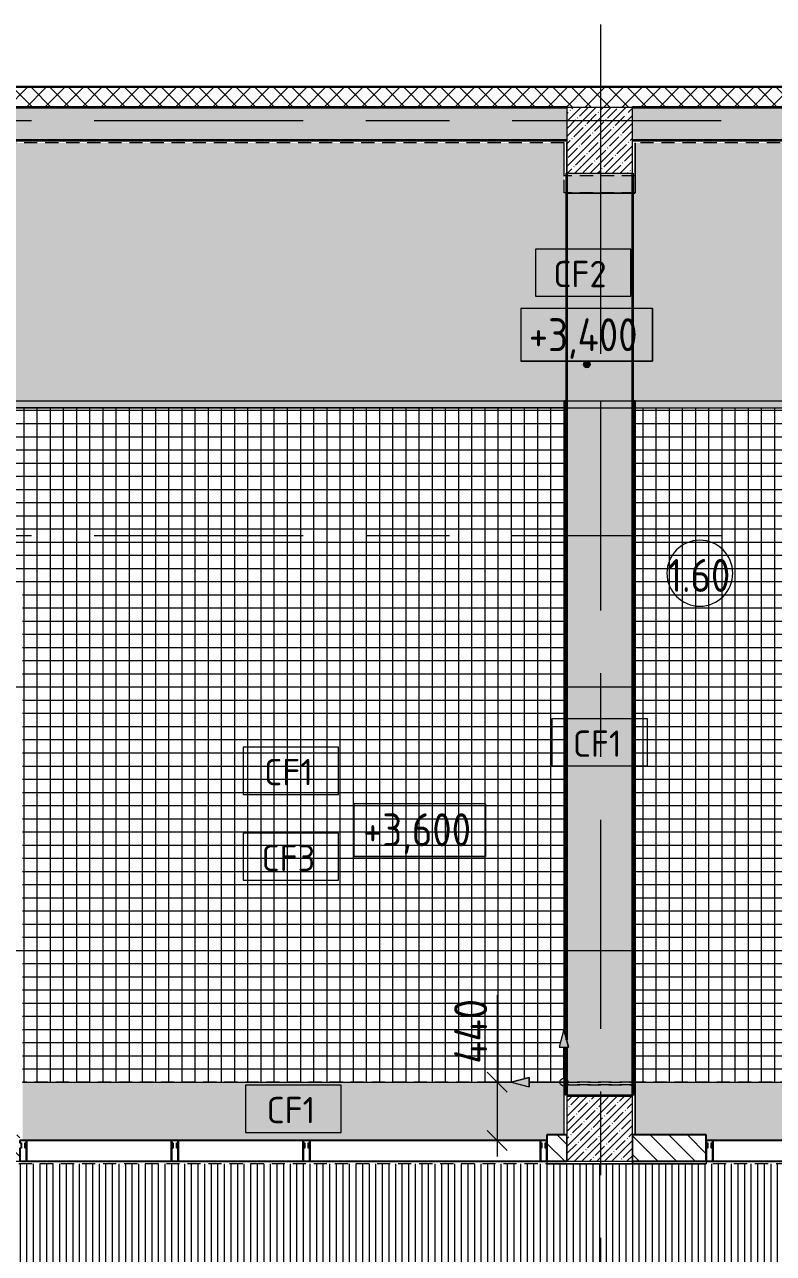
# Model space of a CAD drawing. Header units: millimetres. Extents: x 81676 to 276943, y -8553 to 29000.
# Drawn here: x 101433 to 107120, y 12700 to 22028 of the extents above; entities that cross this region are included whole.
import ezdxf

# ---------------------------------------------------------------- set-up
doc = ezdxf.new("R2010")
doc.units = ezdxf.units.MM
doc.linetypes.add('200_ШТРИХ__ш1_п0_6_', pattern=[160, 100, -60])
doc.linetypes.add('Осевая', pattern=[3175, 635, -476.25, 1587.5, -476.25])
for name, color, linetype, lineweight in [('A-ANNO-DIMS', 7, 'Continuous', 9), ('A-ANNO-DIMS-100', 7, 'Continuous', 9), ('A-AREA-IDEN', 7, 'Continuous', 9), ('A-CLNG-IDEN', 7, 'Continuous', 9), ('A-DETL-GENF', 7, 'Continuous', 9), ('A-DETL-MBND', 7, '200_ШТРИХ__ш1_п0_6_', 9), ('A-DETL-MBND-1', 7, 'Continuous', 9), ('A-FLOR', 7, 'Continuous', 9), ('A-FLOR-1', 7, 'Continuous', 35), ('A-GLAZ-CWMG', 7, 'Continuous', 9), ('A-GLAZ-CWMG-1', 7, 'Continuous', 25), ('A-WALL', 7, 'Continuous', 9), ('G-ANNO-DIMS', 7, 'Continuous', 9), ('I-WALL', 7, 'Continuous', 9), ('S-COLS', 7, 'Continuous', 9), ('Оси', 7, 'Continuous', 9), ('Оси-2', 7, 'Осевая', 9)]:
    doc.layers.add(name, color=color, linetype=linetype, lineweight=lineweight)
for name, color, linetype, lineweight, true_color in [('A-WALL-1', 7, 'Continuous', 35, 0x3c3c3c), ('A-WALL-2', 7, 'Continuous', 25, 0x3c3c3c), ('A-WALL-3', 7, 'Continuous', 13, 0x3c3c3c), ('A-WALL-FNSH-1', 7, 'Continuous', 9, 0x3c3c3c), ('A-WALL-FNSH-2', 7, 'Continuous', 13, 0x3c3c3c)]:
    doc.layers.add(name, color=color, linetype=linetype, lineweight=lineweight, true_color=true_color)
doc.styles.add('GOST Common', font='GOST_Common.ttf', dxfattribs={"width": 0.9, "height": 250})
doc.styles.add('GOST Common_1', font='GOST_Common.ttf', dxfattribs={"height": 200})
doc.styles.add('ISOCPEUR', font='isocpeur.ttf', dxfattribs={"width": 0.9, "height": 250})
doc.dimstyles.new('ISO-2_5_0_9К_БОЛЬШОЙ_округление', dxfattribs={"dimscale": 304.8, "dimtxt": 248.995294, "dimasz": 0.492126, "dimexe": 0.393701, "dimexo": 0, "dimgap": 0, "dimtad": 1, "dimdec": 0, "dimrnd": 10, "dimzin": 0, "dimdsep": 46, "dimtxsty": 'ISOCPEUR', "dimblk1": 'OBLIQUE', "dimblk2": 'OBLIQUE', "dimsah": 1, "dimcen": 0.09, "dimdle": 0.393701, "dimazin": 0, "dimtfac": 1, "dimtdec": 4, "dimtix": 1, "dimtmove": 1, "dimatfit": 3, "dimfxl": 1, "dimtvp": 1, "dimtolj": 1, "dimtzin": 0, "dimarcsym": 2})
pattern_1 = [(45, (0, 0), (-57.024626, 57.024626), []), (45, (57.025, 0), (-57.024626, 57.024626), [100.806, -20.161, 3.353, -16.808])]
pattern_2 = [(0, (0, 0), (121.92, 30.48), [10.058, -81.382, 10.058, -81.382, -487.68]), (0, (0, 0), (121.92, 30.48), [-182.88, 10.058, -172.822, 10.058, -81.382, -213.36]), (0, (0, 0), (121.92, 30.48), [-457.2, 10.058, -50.902, 10.058, -142.342]), (120, (45.72, 15.24), (-87.356454, 90.345817), [10.058, -81.382, 10.058, -81.382, -487.68]), (120, (45.72, 15.24), (-87.356454, 90.345817), [-182.88, 10.058, -172.822, 10.058, -81.382, -213.36]), (120, (45.72, 15.24), (-87.356454, 90.345817), [-457.2, 10.058, -50.902, 10.058, -142.342]), (240, (60.96, 76.2), (-34.563546, -120.825817), [10.058, -81.382, 10.058, -81.382, -487.68]), (240, (60.96, 76.2), (-34.563546, -120.825817), [-182.88, 10.058, -172.822, 10.058, -81.382, -213.36]), (240, (60.96, 76.2), (-34.563546, -120.825817), [-457.2, 10.058, -50.902, 10.058, -142.342])]

# ---------------------------------------------------------------- blocks, each defined once
blk = doc.blocks.new('Прямоугольный импост - Импост структурный с накладкой - 160мм Темный-32352611-План потолков с обозначением видов отделки и геометрии 1 этажа в осях 23_1-33')
at = {"layer": 'A-GLAZ-CWMG-1'}
for p, q in [((101448, 13557), (101448, 13540)), ((102549, 13557), (101448, 13557)), ((101448, 13540), (101448, 13500)), ((102549, 13540), (102549, 13557)), ((102549, 13500), (102549, 13540)), ((101448, 13500), (101448, 13400)), ((102549, 13400), (102549, 13500)), ((101448, 13400), (102549, 13400))]:
    blk.add_line(p, q, dxfattribs=at)
blk = doc.blocks.new('Прямоугольный импост - Импост структурный с накладкой - 160мм Темный-V4-План потолков с обозначением видов отделки и геометрии 1 этажа в осях 23_1-33')
at = {"layer": 'A-GLAZ-CWMG-1'}
for p, q in [((0, 17), (-50, 17)), ((-50, 17), (-50, 0)), ((-50, 0), (-40, 0)), ((-40, 0), (-40, -40)), ((-10, -40), (-10, 0)), ((-10, 0), (0, 0)), ((0, 0), (0, 17)), ((-40, -40), (-50, -40)), ((-50, -40), (-50, -140)), ((0, -40), (-10, -40)), ((0, -140), (0, -40)), ((-50, -140), (0, -140))]:
    blk.add_line(p, q, dxfattribs=at)
blk = doc.blocks.new('Прямоугольный импост - Импост структурный с накладкой - 160мм Темный-32352617-План потолков с обозначением видов отделки и геометрии 1 этажа в осях 23_1-33')
at = {"layer": 'A-GLAZ-CWMG-1'}
for p, q in [((103599, 13557), (103599, 13540)), ((105350, 13557), (103599, 13557)), ((103599, 13540), (103599, 13500)), ((105350, 13540), (105350, 13557)), ((105350, 13500), (105350, 13540)), ((103599, 13500), (103599, 13400)), ((105350, 13400), (105350, 13500)), ((103599, 13400), (105350, 13400))]:
    blk.add_line(p, q, dxfattribs=at)
blk = doc.blocks.new('Прямоугольный импост - Импост структурный с накладкой - 160мм Темный-32352619-План потолков с обозначением видов отделки и геометрии 1 этажа в осях 23_1-33')
at = {"layer": 'A-GLAZ-CWMG-1'}
for p, q in [((102599, 13557), (102599, 13540)), ((103549, 13557), (102599, 13557)), ((102599, 13540), (102599, 13500)), ((103549, 13540), (103549, 13557)), ((103549, 13500), (103549, 13540)), ((102599, 13500), (102599, 13400)), ((103549, 13400), (103549, 13500)), ((102599, 13400), (103549, 13400))]:
    blk.add_line(p, q, dxfattribs=at)
blk = doc.blocks.new('Прямоугольный импост - Импост структурный с накладкой - 160мм Темный-32354017-План потолков с обозначением видов отделки и геометрии 1 этажа в осях 23_1-33')
at = {"layer": 'A-GLAZ-CWMG-1'}
for p, q in [((106660, 13557), (106660, 13540)), ((108409, 13557), (106660, 13557)), ((106660, 13540), (106660, 13500)), ((108409, 13540), (108409, 13557)), ((108409, 13500), (108409, 13540)), ((106660, 13500), (106660, 13400)), ((108409, 13400), (108409, 13500)), ((106660, 13400), (108409, 13400))]:
    blk.add_line(p, q, dxfattribs=at)
blk = doc.blocks.new('BSC_Колонна _Прямоугольная - 500х500-23282986-План потолков с обозначением видов отделки и геометрии 1 этажа в осях 23_1-33')
at = {"layer": 'S-COLS'}
h = blk.add_hatch(dxfattribs=at)
h.set_pattern_fill('FP_14', color=256, style=0, pattern_type=2)
h.set_pattern_definition([(45, (-105800, -21150), (-57.024626, 57.024626), []), (45, (-105742.975, -21150), (-57.024626, 57.024626), [100.806, -20.161, 3.353, -16.808])])
h.paths.add_polyline_path([(-250, -250), (250, -250), (250, 250), (-250, 250)])
for p, q in [((250, 250), (-250, 250)), ((-250, 250), (-250, -250)), ((250, -250), (250, 250)), ((-250, -250), (250, -250))]:
    blk.add_line(p, q, dxfattribs=at)
blk = doc.blocks.new('Прямоугольный импост - Импост структурный с накладкой - 160мм Темный-V10-План потолков с обозначением видов отделки и геометрии 1 этажа в осях 23_1-33')
at = {"layer": 'A-GLAZ-CWMG-1'}
for p, q in [((-50, 0), (-50, 17)), ((-50, 17), (0, 17)), ((-40, 0), (-50, 0)), ((-40, -40), (-40, 0)), ((0, 0), (-10, 0)), ((-10, 0), (-10, -40)), ((0, 17), (0, 0)), ((-50, -140), (-50, -40)), ((-50, -40), (-40, -40)), ((-10, -40), (0, -40)), ((0, -40), (0, -140)), ((0, -140), (-50, -140))]:
    blk.add_line(p, q, dxfattribs=at)
blk = doc.blocks.new('Прямоугольный импост - Импост структурный с накладкой - 160мм Темный-V11-План потолков с обозначением видов отделки и геометрии 1 этажа в осях 23_1-33')
at = {"layer": 'A-GLAZ-CWMG-1'}
for p, q in [((-25, 0), (-25, 17)), ((-25, 17), (25, 17)), ((-15, 0), (-25, 0)), ((-15, -40), (-15, 0)), ((25, 0), (15, 0)), ((15, 0), (15, -40)), ((25, 17), (25, 0)), ((-25, -140), (-25, -40)), ((-25, -40), (-15, -40)), ((15, -40), (25, -40)), ((25, -40), (25, -140)), ((25, -140), (-25, -140))]:
    blk.add_line(p, q, dxfattribs=at)
blk = doc.blocks.new('Начало раскладки_красным - Начало раскладки_красным-26104805-План потолков с обозначением видов отделки и геометрии 1 этажа в осях 23_1-33')
at = {"layer": 'A-DETL-GENF'}
for points in [[(-36.2, 264.8), (36.2, 264.8), (0, 400)], [(-264.8, -36.2), (-264.8, 36.2), (-400, 0)]]:
    blk.add_hatch(color=256, dxfattribs=at).paths.add_polyline_path(points)
for p, q in [((0, 400), (-36.2, 264.8)), ((0, 400), (-36.2, 264.8)), ((36.2, 264.8), (0, 400)), ((0, 400), (36.2, 264.8)), ((-36.2, 264.8), (36.2, 264.8)), ((-36.2, 264.8), (36.2, 264.8)), ((0, 30), (0, 264.8)), ((-264.8, 36.2), (-400, 0)), ((-400, 0), (-264.8, 36.2)), ((-400, 0), (-264.8, -36.2)), ((-400, 0), (-264.8, -36.2)), ((-264.8, -36.2), (-264.8, 36.2)), ((-264.8, 36.2), (-264.8, -36.2)), ((-30, 0), (-264.8, 0))]:
    blk.add_line(p, q, dxfattribs=at)
blk.add_circle((0, 0), 30, dxfattribs=at)
blk = doc.blocks.new('Марка_Помещения - Номер-25198446-План потолков с обозначением видов отделки и геометрии 1 этажа в осях 23_1-33')
at = {"layer": 'A-AREA-IDEN'}
for start, end in [(360, 180), (180, 360)]:
    blk.add_arc((0, 0), 2.5, start, end, dxfattribs=at)
blk = doc.blocks.new('М_потолков - Марка_ Имя типа-25382930-План потолков с обозначением видов отделки и геометрии 1 этажа в осях 23_1-33')
at = {"layer": 'A-CLNG-IDEN'}
for p, q in [((3.625, 1.984375), (-3.625, 1.984375)), ((-3.625, 1.984375), (-3.625, -1.59375)), ((3.625, -1.59375), (3.625, 1.984375)), ((-3.625, -1.59375), (3.625, -1.59375))]:
    blk.add_line(p, q, dxfattribs=at)
blk = doc.blocks.new('DIMBLOCK27-План потолков с обозначением видов отделки и геометрии 1 этажа в осях 23_1-33')
at = {"layer": 'A-ANNO-DIMS-100'}
for p, q in [((105022.5, 14661.4), (105022.5, 14039.5)), ((105022.5, 14120), (105022.5, 13437)), ((105128.5, 14000), (104902.5, 14000)), ((105022.5, 14039.5), (105022.5, 13778.5)), ((105022.5, 14000), (105128.5, 14000)), ((105128.5, 13557), (104902.5, 13557)), ((105022.5, 13557), (105128.5, 13557))]:
    blk.add_line(p, q, dxfattribs=at)
at = {"layer": 'A-ANNO-DIMS-100', "lineweight": 20}
for p, q in [((105022.5, 14000), (104947.5, 14075)), ((105022.5, 14000), (105097.5, 13925)), ((105022.5, 13557), (104947.5, 13632)), ((105022.5, 13557), (105097.5, 13482))]:
    blk.add_line(p, q, dxfattribs=at)
at = {"layer": 'A-ANNO-DIMS-100', "color": 0, "insert": (104695.9, 14139.5), "char_height": 250, "width": 626.319, "attachment_point": 1, "rotation": 90, "line_spacing_factor": 1.149209, "style": 'ISOCPEUR'}
blk.add_mtext('440', dxfattribs=at)
blk = doc.blocks.new('_Oblique')
at = {"color": 0, "linetype": 'ByBlock', "lineweight": -2}
blk.add_line((-0.5, -0.5), (0.5, 0.5), dxfattribs=at)
blk = doc.blocks.new('Высотные отметки - 10х4_h_-17668695-План потолков с обозначением видов отделки и геометрии 1 этажа в осях 23_1-33')
at = {"layer": 'G-ANNO-DIMS'}
for p, q in [((-5, 4), (-5, 0)), ((5, 4), (-5, 4)), ((5, 4), (-5, 4)), ((-5, 4), (-5, 0)), ((5, 4), (5, 0)), ((5, 0), (5, 4)), ((5, 0), (-5, 0)), ((-5, 0), (5, 0))]:
    blk.add_line(p, q, dxfattribs=at)

msp = doc.modelspace()

# ---------------------------------------------------------------- hatches: boundary and pattern name
at = {"layer": 'A-DETL-MBND'}
h = msp.add_hatch(dxfattribs=at)
h.set_pattern_fill('FP_25', color=256, style=0, pattern_type=2)
h.set_pattern_definition([(0, (109530, 16300), (0, 100), []), (90, (109530, 16300), (-100, 6e-15), [])])
h.paths.add_polyline_path([(116121, 13620), (117390.9, 13620), (117525.2, 13656.1), (117525.3, 13620), (117790, 13620), (117790, 13884.8), (117753.6, 13884.7), (117790, 14020), (117790, 16229), (116120.4, 16229), (116120.4, 13620)])
h.paths.add_polyline_path([(115542.6, 14000), (115580, 14000), (115580, 14264.8), (115542.6, 14264.7), (115578.8, 14400), (115580, 14395.4), (115580, 16293), (111070, 16293), (111070, 14000), (115179.9, 14000), (115314.2, 14036.1), (115314.3, 14000)])
h.paths.add_polyline_path([(106070, 14000), (110129.9, 14000), (110264.2, 14036.1), (110264.3, 14000), (110529, 14000), (110529, 14264.8), (110492.6, 14264.7), (110529, 14400), (110529, 19120), (106070, 19120), (106070, 15583.2)])
h.paths.add_polyline_path([(105129, 14000), (105129.9, 14000), (105264.2, 14036.1), (105264.3, 14000), (105530, 14000), (105530, 14264.8), (105492.6, 14264.7), (105528.8, 14400), (105530, 14395.4), (105530, 19120), (100820, 19120), (100820, 17750), (101418, 17750), (101418, 14000), (104475.1, 14000)])
h = msp.add_hatch(dxfattribs=at)
h.set_pattern_fill('FP_32', color=256, style=0, pattern_type=2)
h.set_pattern_definition([(270, (98801.686, 2746.686), (50, 3e-15), [])])
h.paths.add_polyline_path([(119120.3, 10620), (121190, 10620), (121190, 12430), (120360, 12430), (120360, 13380), (98720, 13380), (98720, 11340), (100829, 11340), (100829, 10620), (116457.5, 10620)])
at = {"layer": 'A-DETL-MBND-1'}
h = msp.add_hatch(color=256, dxfattribs=at)
h.paths.add_polyline_path([(106070, 19170), (110529, 19170), (110529, 20870), (110329, 20870), (110329, 21130), (108490, 21130), (108490, 20750), (108130, 20750), (108130, 21130), (106070, 21130), (106070, 20750), (106050, 20750), (106050, 19170)])
h.paths.add_polyline_path([(105530, 19170), (105550, 19170), (105550, 20750), (105530, 20750), (105530, 21130), (101181, 21130), (101181, 20754), (100821, 20754), (100821, 19170), (103143.7, 19170)])
for points in [[(105926.4, 19170), (106050, 19170), (106050, 20750), (105550, 20750), (105550, 19170), (105806.5, 19170)], [(105806.5, 14000), (106050, 14000), (106050, 19120), (105550, 19120), (105550, 14320.9), (105565.1, 14264.8), (105550, 14264.7), (105550, 14000), (105565.1, 14000)], [(105390, 13557), (105400, 13557), (105400, 13600), (105530, 13600), (105530, 14000), (105264.2, 14000), (105264.3, 13963.6), (105129, 14000), (101418, 14000), (101418, 13557), (105360, 13557)], [(109789, 13557), (109829, 13557), (109829, 14000), (106070, 14000), (106070, 13600), (106610, 13600), (106610, 13557), (109779, 13557)]]:
    msp.add_hatch(color=256, dxfattribs=at).paths.add_polyline_path(points)
at = {"layer": 'A-FLOR'}
h = msp.add_hatch(dxfattribs=at)
h.set_pattern_fill('FP_1', color=256, style=0, pattern_type=2)
h.set_pattern_definition(pattern_1)
h.paths.add_polyline_path([(97639, 11100), (100589, 11100), (100589, 11320), (97639, 11320)])
h.paths.add_polyline_path([(116100.4, 13900), (116100.4, 16450), (115600.4, 16450), (115600.4, 14319.3), (115615.1, 14264.8), (115600.4, 14264.7), (115600.4, 13900), (115791.8, 13900)])
h.paths.add_polyline_path([(111050, 13900), (111050, 18600), (110550, 18600), (110550, 14320.9), (110565.1, 14264.8), (110550, 14264.7), (110550, 13900), (110565.1, 13900)])
h.paths.add_polyline_path([(106050, 13900), (106050, 20900), (105550, 20900), (105550, 14320.9), (105565.1, 14264.8), (105550, 14264.7), (105550, 13900), (105806.5, 13900)])
h.paths.add_polyline_path([(115600.4, 19100), (116100.4, 19100), (116100.4, 20900), (115600.4, 20900), (115600.4, 20240.7)])
at = {"layer": 'A-WALL'}
h = msp.add_hatch(dxfattribs=at)
h.set_pattern_fill('FP_4', color=256, style=0, pattern_type=2)
h.set_pattern_definition([(45, (0, 0), (-70.71068, 70.71068), []), (135, (0, 0), (-70.71068, -70.71068), [])])
h.paths.add_polyline_path([(125233, 21400), (125238, 21400), (125238, 21550), (110941.5, 21550), (111050, 21400), (125230, 21400)])
h.paths.add_polyline_path([(110803.2, 21400), (110694.6, 21550), (96610, 21550), (96610, 21400), (110350, 21400)])
h.paths.add_polyline_path([(93060, 21400), (93310, 21400), (93310, 21550), (93060, 21550), (93060, 21405.1)])
at = {"layer": 'G-ANNO-DIMS'}
h = msp.add_hatch(color=256, dxfattribs=at)
edge = h.paths.add_edge_path()
edge.add_arc((105702.4, 19448.8), 25, 0, 360)
at = {"layer": 'I-WALL'}
h = msp.add_hatch(dxfattribs=at)
h.set_pattern_fill('FP_1', color=256, style=0, pattern_type=2)
h.set_pattern_definition(pattern_1)
h.paths.add_polyline_path([(110350, 21150), (110350, 21400), (106050, 21400), (106050, 21150), (109800.6, 21150)])
h.paths.add_polyline_path([(105550, 21150), (105550, 21400), (100800, 21400), (100800, 21150), (103143.7, 21150)])
h = msp.add_hatch(color=256, dxfattribs=at)
h.paths.add_polyline_path([(109800.6, 19120), (110530, 19120), (110530, 19170), (106070, 19170), (106070, 19120), (108469.2, 19120)])
h.paths.add_polyline_path([(105530, 19120), (105530, 19170), (100800, 19170), (100800, 19120), (103143.7, 19120)])
h.paths.add_polyline_path([(105550, 19120), (106050, 19120), (106050, 19170), (105550, 19170)])
h = msp.add_hatch(dxfattribs=at)
h.set_pattern_fill('FP_21', color=256, style=0, pattern_type=2)
h.set_pattern_definition(pattern_2)
h.paths.add_polyline_path([(105550, 13910), (105550, 14264.8), (105530, 14264.7), (105530, 13910)])
h.paths.add_polyline_path([(105550, 14320.9), (105550, 19170), (105530, 19170), (105530, 14395.4), (105548.4, 14326.9)])
h = msp.add_hatch(dxfattribs=at)
h.set_pattern_fill('FP_21', color=256, style=0, pattern_type=2)
h.set_pattern_definition(pattern_2)
h.paths.add_polyline_path([(106070, 13910), (106070, 19170), (106050, 19170), (106050, 13910)])
h = msp.add_hatch(dxfattribs=at)
h.set_pattern_fill('FP_3', color=256, style=0, pattern_type=2)
h.set_pattern_definition([(135, (0, 0), (-70.71068, -70.71068), [])])
h.paths.add_polyline_path([(110466.3, 13400), (110550, 13400), (110550, 13600), (109829, 13600), (109829, 13400)])
h.paths.add_polyline_path([(105550, 13400), (105550, 13600), (105400, 13600), (105400, 13400)])
h.paths.add_polyline_path([(101100, 13400), (101398, 13400), (101398, 13600), (101100, 13600)])
h.paths.add_polyline_path([(106050, 13400), (106610, 13400), (106610, 13600), (106050, 13600)])
at = {"layer": 'S-COLS'}
h = msp.add_hatch(dxfattribs=at)
h.set_pattern_fill('FP_1', color=256, style=0, pattern_type=2)
h.set_pattern_definition(pattern_1)
h.paths.add_polyline_path([(105550, 13400), (106050, 13400), (106050, 13900), (105550, 13900), (105550, 13600)])

# ---------------------------------------------------------------- linework, layer by layer
at = {"layer": 'A-DETL-MBND'}
for p, q in [((105530, 21130), (101170, 21130)), ((105530, 20750), (105530, 21130)), ((106070, 21130), (106070, 20750)), ((108130, 21130), (106070, 21130)), ((105550, 20900), (106050, 20900)), ((106070, 20880), (105530, 20880)), ((106070, 20879), (105530, 20879)), ((106070, 20750), (105530, 20750)), ((105129.9, 14000), (101418, 14000)), ((105530, 14000), (105264.2, 14000)), ((105550, 14001), (106050, 14001)), ((105550, 14000), (106050, 14000)), ((106050, 14000), (105550, 14000)), ((109830, 14000), (106070, 14000)), ((105530, 13600), (105530, 13910)), ((106050, 13980), (105550, 13980)), ((105550, 13980), (106050, 13980)), ((105550, 13910), (105550, 13900)), ((106050, 13900), (105550, 13900)), ((106050, 13900), (106050, 13910)), ((106070, 13910), (106070, 13600)), ((106610, 13380), (98700, 13380)), ((105400, 13400), (105400, 13380)), ((106610, 13400), (106610, 13380)), ((120360, 13380), (106610, 13380))]:
    msp.add_line(p, q, dxfattribs=at)
at = {"layer": 'A-FLOR'}
msp.add_line((105550, 20900), (106050, 20900), dxfattribs=at)
at = {"layer": 'A-FLOR-1'}
for p, q in [((105550, 14320.9), (105550, 20900)), ((106050, 20900), (106050, 13900)), ((105550, 13900), (105550, 14264.8)), ((105550, 13900), (106050, 13900))]:
    msp.add_line(p, q, dxfattribs=at)
at = {"layer": 'A-WALL'}
for p, q in [((110694.6, 21550), (96610, 21550)), ((105530, 14000.5), (105529, 14000.5)), ((106071, 14000.5), (106070, 14000.5)), ((105550, 13400), (105550, 13600)), ((106050, 13600), (106050, 13400))]:
    msp.add_line(p, q, dxfattribs=at)
at = {"layer": 'A-WALL-1'}
for p, q in [((105550, 21400), (96610, 21400)), ((110350, 21400), (106050, 21400)), ((100800, 21150), (105550, 21150)), ((106050, 21150), (108150, 21150))]:
    msp.add_line(p, q, dxfattribs=at)
at = {"layer": 'A-WALL-2'}
for p, q in [((105530, 19170), (105530, 14395.4)), ((105550, 19170), (105530, 19170)), ((106050, 19170), (106050, 13910)), ((106070, 19170), (106050, 19170)), ((106070, 13910), (106070, 19170)), ((105530, 14264.8), (105530, 13910)), ((105530, 13910), (105550, 13910)), ((106050, 13910), (106070, 13910)), ((105550, 13600), (105400, 13600)), ((105400, 13600), (105400, 13400)), ((106610, 13600), (106050, 13600)), ((106610, 13400), (106610, 13600)), ((105400, 13400), (105550, 13400)), ((106050, 13400), (106610, 13400))]:
    msp.add_line(p, q, dxfattribs=at)
at = {"layer": 'A-WALL-3'}
for p, q in [((105530, 19170), (100800, 19170)), ((106050, 19170), (105550, 19170)), ((110530, 19170), (106070, 19170)), ((105550, 19120), (106050, 19120)), ((106070, 19120), (110530, 19120))]:
    msp.add_line(p, q, dxfattribs=at)
at = {"layer": 'A-WALL-FNSH-1'}
msp.add_line((125238, 21558), (96610, 21558), dxfattribs=at)
at = {"layer": 'A-WALL-FNSH-2'}
for p, q in [((125238, 21553), (96610, 21553)), ((105530, 21130), (105529, 21130)), ((105529, 21130), (105529, 20880)), ((105530, 20880), (105530, 21130)), ((105550, 21130), (105549, 21130)), ((105549, 21130), (105549, 20748)), ((106071, 21129), (106070, 21129)), ((106070, 21129), (106070, 20759.5)), ((106071, 20759.5), (106071, 21129)), ((105529, 20880), (105530, 20880)), ((106070, 20879), (106071, 20879)), ((105549, 20748), (106070, 20748)), ((106070, 20749), (105550, 20749)), ((106070, 20759.5), (106071, 20759.5)), ((106070, 20748), (106070, 20749)), ((105530, 19120), (100820.5, 19120)), ((100820.5, 19119), (105529, 19119)), ((105529, 19119), (105529, 14399.1)), ((106071, 13600), (106071, 19120)), ((105529, 14264.8), (105529, 13600.5)), ((105530, 13600.5), (105530, 13910)), ((106070, 13910), (106070, 13600)), ((105529, 13600.5), (105530, 13600.5)), ((106050, 13380), (105400, 13380)), ((105400, 13380), (105400, 13379)), ((105400, 13379), (106610, 13379)), ((105549, 13380), (105549, 13379.5)), ((105549, 13379.5), (105550, 13379.5)), ((105550, 13379.5), (105550, 13380)), ((106050, 13400), (106050, 13380)), ((106051, 13380), (106051, 13400)), ((106610, 13380), (106051, 13380)), ((106610, 13379), (106610, 13380))]:
    msp.add_line(p, q, dxfattribs=at)
at = {"layer": 'G-ANNO-DIMS'}
msp.add_line((105702.4, 19448.8), (105702.4, 19472.2), dxfattribs=at)
msp.add_circle((105702.4, 19448.8), 25, dxfattribs=at)
at = {"layer": 'S-COLS'}
for p, q in [((106050, 13900), (105550, 13900)), ((105550, 13900), (105550, 13600)), ((106050, 13600), (106050, 13900)), ((105550, 13600), (105550, 13400)), ((106050, 13400), (106050, 13600)), ((105550, 13400), (106050, 13400))]:
    msp.add_line(p, q, dxfattribs=at)
at = {"layer": 'Оси'}
msp.add_line((105810, 19528.3), (105810, 22028.3), dxfattribs=at)
at = {"layer": 'Оси-2'}
for p, q in [((84975.6, 21300), (122580, 21300)), ((105810, 593.7), (105810, 19528.3)), ((84975.6, 18150), (122760, 18150)), ((84975.6, 17000), (122760, 17000)), ((84975.6, 15000), (122160, 15000)), ((84975.6, 13400), (119719, 13400))]:
    msp.add_line(p, q, dxfattribs=at)

# ---------------------------------------------------------------- block references
at = {"layer": 'A-AREA-IDEN', "xscale": 99.99999999999993, "yscale": 99.99999999999993, "zscale": 99.99999999999993}
msp.add_blockref('Марка_Помещения - Номер-25198446-План потолков с обозначением видов отделки и геометрии 1 этажа в осях 23_1-33', (106561, 17863.3), dxfattribs=at)
at = {"layer": 'A-CLNG-IDEN', "xscale": 99.99999999999993, "yscale": 99.99999999999993, "zscale": 99.99999999999993}
for p in [(105675, 20125), (105800, 16560), (103455.6, 16344), (103455.6, 15692.2), (103474, 13778.5)]:
    msp.add_blockref('М_потолков - Марка_ Имя типа-25382930-План потолков с обозначением видов отделки и геометрии 1 этажа в осях 23_1-33', p, dxfattribs=at)
at = {"layer": 'A-DETL-GENF', "rotation": 0.03359668727813597}
msp.add_blockref('Начало раскладки_красным - Начало раскладки_красным-26104805-План потолков с обозначением видов отделки и геометрии 1 этажа в осях 23_1-33', (105529, 14000), dxfattribs=at)
at = {"layer": 'A-GLAZ-CWMG', "extrusion": (0, 0, -1)}
for name, p in [('Прямоугольный импост - Импост структурный с накладкой - 160мм Темный-V10-План потолков с обозначением видов отделки и геометрии 1 этажа в осях 23_1-33', (-101398, 13540)), ('Прямоугольный импост - Импост структурный с накладкой - 160мм Темный-V11-План потолков с обозначением видов отделки и геометрии 1 этажа в осях 23_1-33', (-102574, 13540)), ('Прямоугольный импост - Импост структурный с накладкой - 160мм Темный-V11-План потолков с обозначением видов отделки и геометрии 1 этажа в осях 23_1-33', (-103574, 13540)), ('Прямоугольный импост - Импост структурный с накладкой - 160мм Темный-V10-План потолков с обозначением видов отделки и геометрии 1 этажа в осях 23_1-33', (-106610, 13540))]:
    msp.add_blockref(name, p, dxfattribs=at)
at = {"layer": 'A-GLAZ-CWMG'}
for name, p in [('Прямоугольный импост - Импост структурный с накладкой - 160мм Темный-32352611-План потолков с обозначением видов отделки и геометрии 1 этажа в осях 23_1-33', (0, 0)), ('Прямоугольный импост - Импост структурный с накладкой - 160мм Темный-32352619-План потолков с обозначением видов отделки и геометрии 1 этажа в осях 23_1-33', (0, 0)), ('Прямоугольный импост - Импост структурный с накладкой - 160мм Темный-32352617-План потолков с обозначением видов отделки и геометрии 1 этажа в осях 23_1-33', (0, 0)), ('Прямоугольный импост - Импост структурный с накладкой - 160мм Темный-V4-План потолков с обозначением видов отделки и геометрии 1 этажа в осях 23_1-33', (105400, 13540)), ('Прямоугольный импост - Импост структурный с накладкой - 160мм Темный-32354017-План потолков с обозначением видов отделки и геометрии 1 этажа в осях 23_1-33', (0, 0))]:
    msp.add_blockref(name, p, dxfattribs=at)
at = {"layer": 'G-ANNO-DIMS', "xscale": 99.99999999999993, "yscale": 99.99999999999993, "zscale": 99.99999999999993}
for p in [(105702.4, 19472.2), (104432.6, 15714)]:
    msp.add_blockref('Высотные отметки - 10х4_h_-17668695-План потолков с обозначением видов отделки и геометрии 1 этажа в осях 23_1-33', p, dxfattribs=at)
at = {"layer": 'S-COLS'}
msp.add_blockref('BSC_Колонна _Прямоугольная - 500х500-23282986-План потолков с обозначением видов отделки и геометрии 1 этажа в осях 23_1-33', (105800, 21150), dxfattribs=at)

# ---------------------------------------------------------------- texts
at = {"layer": 'A-AREA-IDEN', "insert": (106319.1, 17971.8), "char_height": 250, "width": 606.076, "attachment_point": 1, "style": 'GOST Common'}
msp.add_mtext('1.60', dxfattribs=at)
at = {"layer": 'A-CLNG-IDEN', "char_height": 200, "attachment_point": 1, "style": 'GOST Common_1'}
for s, insert, width in [('CF2', (105449.2, 20234.7), 529.114), ('CF1', (105597.2, 16669.7), 472.996), ('CF1', (103252.8, 16453.8), 472.996), ('CF3', (103232.8, 15801.9), 521.097), ('CF1', (103271.2, 13888.2), 472.996)]:
    msp.add_mtext(s, dxfattribs=dict(at, insert=insert, width=width))
at = {"layer": 'G-ANNO-DIMS', "char_height": 250, "attachment_point": 1, "line_spacing_factor": 1.022761, "style": 'GOST Common'}
for s, insert, width in [('+3,400', (105262.4, 19798.9), 1055.976), ('+3,600', (104003.9, 16040.7), 1028.823)]:
    msp.add_mtext(s, dxfattribs=dict(at, insert=insert, width=width))

# ---------------------------------------------------------------- dimensions: what is measured, and where the dimension line sits
at = {"layer": 'A-ANNO-DIMS'}
dim = msp.add_linear_dim(base=(105022.5, 13557), p1=(105128.5, 14000), p2=(105128.5, 13557), angle=90, dimstyle='ISO-2_5_0_9К_БОЛЬШОЙ_округление', override={"dimpost": '<>', "dimfxl": 443.00001}, dxfattribs=at)
dim.commit()
dim.dimension.update_dxf_attribs({"geometry": 'DIMBLOCK27-План потолков с обозначением видов отделки и геометрии 1 этажа в осях 23_1-33', "text_midpoint": (104862.5, 14452.7), "dimtype": 160, "text_rotation": 90})

doc.saveas('drawing.dxf')
